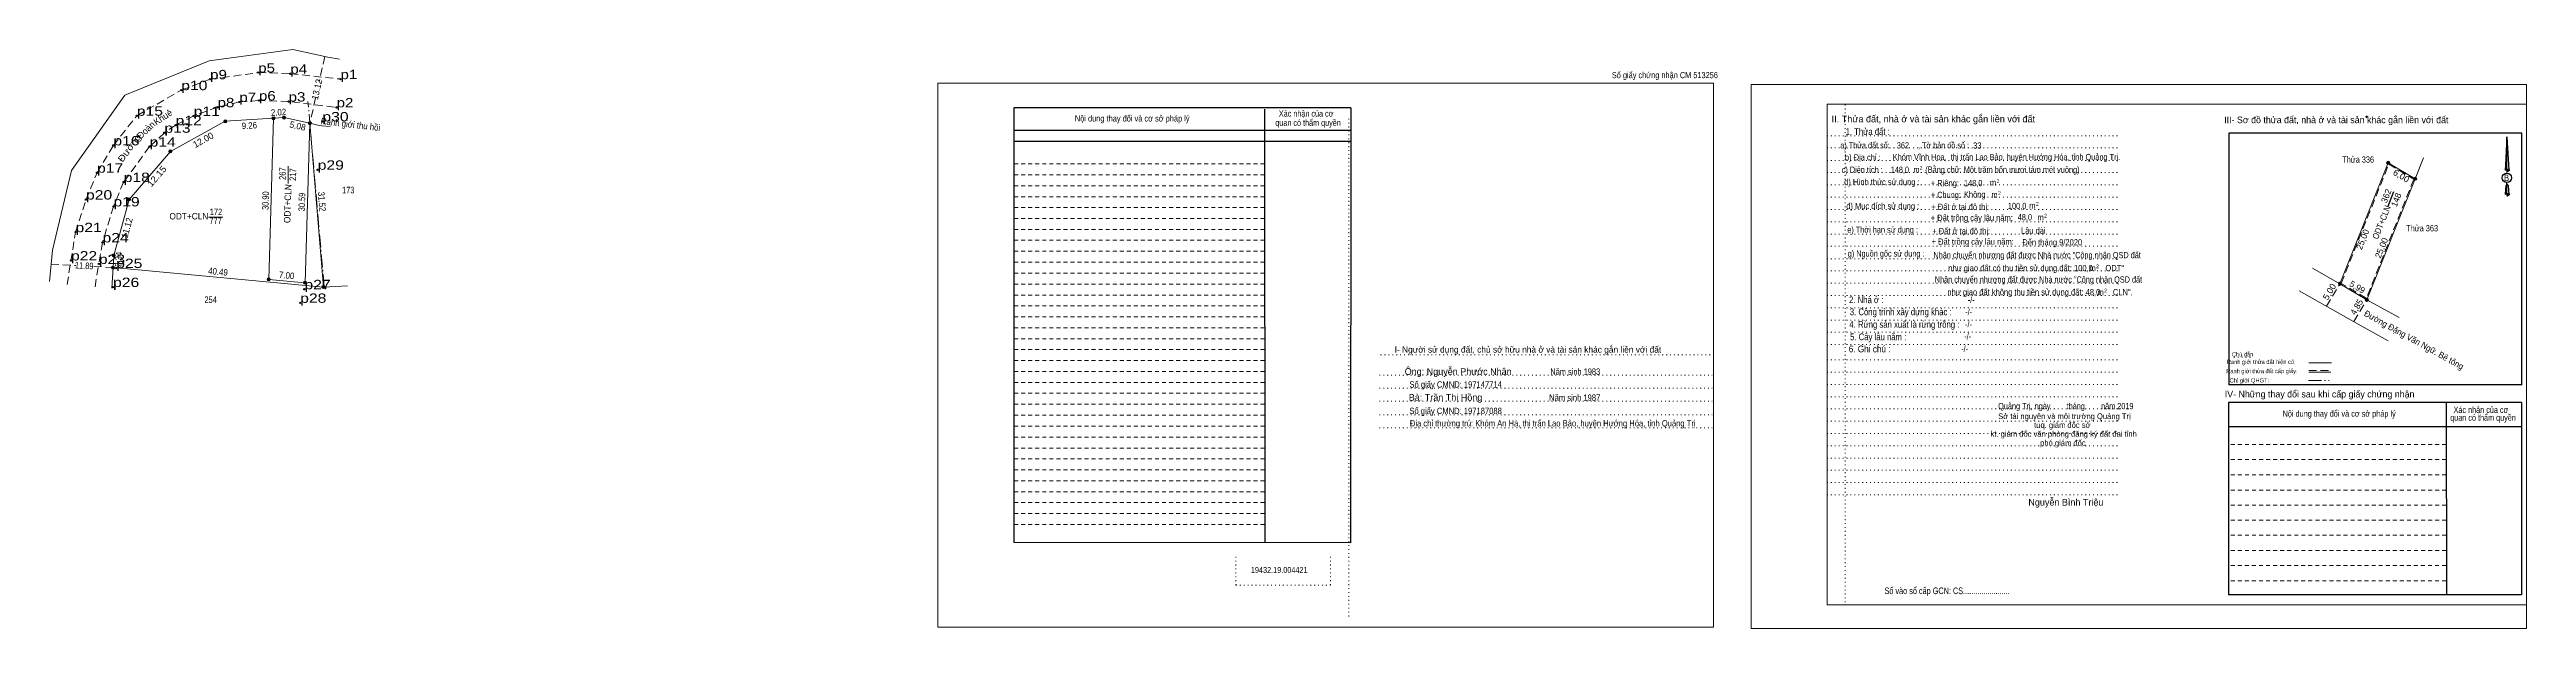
# Model space of a CAD drawing. Header units: metres. Extents: x 543288 to 552499, y 1822776 to 1839668.
# Drawn here: x 550312.8 to 550787.6, y 1838004.6 to 1838115.6 of the extents above; entities that cross this region are included whole.
import ezdxf
from ezdxf.enums import TextEntityAlignment as Align

# ---------------------------------------------------------------- set-up
doc = ezdxf.new("R2010")
doc.units = ezdxf.units.M
doc.header["$LTSCALE"] = 0.5
doc.header["$PDMODE"] = 32
doc.header["$PDSIZE"] = 0.25
for name, pattern in [('DASH_DOUBLE_DOT', [9.2, 5, -1.2, 0.3, -1.2, 0.3, -1.2]), ('DOT_DASHED', [7.7, 5, -1.2, 0.3, -1.2]), ('DOTTED', [1.5, 0.3, -1.2]), ('MEDIUM_DASHED', [4.5, 3, -1.5]), ('SHORT_DASHED', [2.7, 1.5, -1.2])]:
    doc.linetypes.add(name, pattern=pattern)
for name, color, linetype, lineweight in [('1', 7, 'Continuous', 13), ('10', 7, 'Continuous', 13), ('18', 7, 'Continuous', 25), ('28', 7, 'SHORT_DASHED', 13), ('55', 7, 'DASH_DOUBLE_DOT', 13), ('63', 7, 'Continuous', 13), ('8', 7, 'Continuous', 13)]:
    doc.layers.add(name, color=color, linetype=linetype, lineweight=lineweight)
for name, color, linetype in [('12', 7, 'Continuous'), ('40', 7, 'Continuous'), ('7', 7, 'Continuous'), ('9', 7, 'Continuous')]:
    doc.layers.add(name, color=color, linetype=linetype)

msp = doc.modelspace()

# ---------------------------------------------------------------- hatches: boundary and pattern name
at = {"layer": '10'}
for points in [[(550346.75, 1838101.82, 1), (550346.15, 1838101.82, 1)], [(550355.99, 1838102.39, 1), (550355.39, 1838102.39, 1)], [(550358.01, 1838102.52, 1), (550357.41, 1838102.52, 1)], [(550362.97, 1838101.43, 1), (550362.37, 1838101.43, 1)], [(550336.23, 1838096.04, 1), (550335.63, 1838096.04, 1)], [(550328.3, 1838086.83, 1), (550327.7, 1838086.83, 1)], [(550325.24, 1838073.76, 1), (550324.64, 1838073.76, 1)], [(550325.37, 1838076.1, 1), (550324.77, 1838076.1, 1)], [(550355.07, 1838071.5, 1), (550354.47, 1838071.5, 1)], [(550362.04, 1838070.85, 1), (550361.44, 1838070.85, 1)], [(550365.56, 1838070.02, 1), (550364.96, 1838070.02, 1)]]:
    msp.add_hatch(color=256, dxfattribs=at).paths.add_polyline_path(points)
at = {"layer": '8'}
for points in [[(550761.3995, 1838093.8737, 1), (550760.7995, 1838093.8737, 1)], [(550766.5595, 1838090.8037, 1), (550765.9595, 1838090.8037, 1)], [(550752.1495, 1838070.6437, 1), (550751.5495, 1838070.6437, 1)], [(550757.2995, 1838067.5837, 1), (550756.6995, 1838067.5837, 1)]]:
    msp.add_hatch(color=256, dxfattribs=at).paths.add_polyline_path(points)

# ---------------------------------------------------------------- linework, layer by layer
at = {"layer": '1'}
for p, q in [((550355.69, 1838102.39), (550354.77, 1838071.5)), ((550355.69, 1838102.39), (550357.71, 1838102.52)), ((550362.67, 1838101.43), (550361.74, 1838070.85)), ((550653.52, 1838105.12), (550787.6, 1838105.12)), ((550653.52, 1838105.12), (550653.52, 1838009.11)), ((550787.6, 1838105.12), (550787.6, 1838008.36)), ((550653.52, 1838009.11), (550787.6, 1838009.11))]:
    msp.add_line(p, q, dxfattribs=at)
at = {"layer": '1', "linetype": 'DOTTED'}
for p, q in [((550561.82, 1838102.28), (550561.82, 1838006.28)), ((550657.01, 1838105), (550657.01, 1838009.04)), ((550653.52, 1838099), (550658.95, 1838099)), ((550653.52, 1838099), (550709.33, 1838099)), ((550653.52, 1838096.69), (550709.33, 1838096.69)), ((550653.52, 1838094.32), (550709.33, 1838094.32)), ((550653.52, 1838091.96), (550709.33, 1838091.96)), ((550653.52, 1838089.6), (550709.33, 1838089.6)), ((550653.52, 1838087.23), (550709.33, 1838087.23)), ((550653.52, 1838084.91), (550709.33, 1838084.91)), ((550653.52, 1838082.54), (550709.33, 1838082.54)), ((550653.52, 1838080.18), (550709.33, 1838080.18)), ((550653.52, 1838077.85), (550709.33, 1838077.85)), ((550653.52, 1838075.46), (550709.33, 1838075.46)), ((550653.52, 1838073.13), (550709.33, 1838073.13)), ((550653.52, 1838070.77), (550709.33, 1838070.77)), ((550653.52, 1838068.41), (550709.33, 1838068.41)), ((550653.52, 1838066.06), (550709.33, 1838066.06)), ((550653.52, 1838063.7), (550709.33, 1838063.7)), ((550653.52, 1838061.37), (550709.33, 1838061.37)), ((550653.52, 1838059), (550709.33, 1838059)), ((550567.94, 1838057.06), (550631.71, 1838057.06)), ((550653.52, 1838056.08), (550709.33, 1838056.08)), ((550653.52, 1838053.69), (550709.33, 1838053.69)), ((550567.71, 1838053.14), (550631.5, 1838053.14)), ((550567.71, 1838050.61), (550631.5, 1838050.61)), ((550653.52, 1838051.37), (550709.33, 1838051.37)), ((550653.52, 1838048.99), (550709.33, 1838048.99)), ((550567.71, 1838048.12), (550631.5, 1838048.12)), ((550567.71, 1838045.53), (550631.5, 1838045.53)), ((550653.52, 1838046.65), (550709.33, 1838046.65)), ((550653.52, 1838044.31), (550709.33, 1838044.31)), ((550567.71, 1838043.02), (550631.5, 1838043.02)), ((550653.52, 1838041.94), (550709.33, 1838041.94)), ((550653.52, 1838039.61), (550709.33, 1838039.61)), ((550653.52, 1838037.23), (550709.33, 1838037.23)), ((550653.52, 1838034.89), (550709.33, 1838034.89)), ((550653.52, 1838032.53), (550709.33, 1838032.53)), ((550653.52, 1838030.16), (550709.33, 1838030.16)), ((550540.21, 1838018.3), (550540.21, 1838012.85)), ((550558.34, 1838018.3), (550558.34, 1838012.85)), ((550540.21, 1838012.85), (550558.34, 1838012.85))]:
    msp.add_line(p, q, dxfattribs=at)
at = {"layer": '1'}
for points in [[(550483.08, 1838004.78), (550631.74, 1838004.78), (550631.74, 1838109.1), (550483.08, 1838109.1)], [(550483.08, 1838109.1), (550631.74, 1838109.1), (550631.74, 1838004.78), (550483.08, 1838004.78)], [(550638.96, 1838004.56), (550787.6, 1838004.56), (550787.6, 1838108.89), (550638.96, 1838108.89)], [(550355.69, 1838102.39), (550354.77, 1838071.5), (550361.74, 1838070.85), (550362.67, 1838101.43), (550365.26, 1838070.02), (550324.94, 1838073.76), (550325.07, 1838076.1), (550328, 1838086.83), (550335.93, 1838096.04), (550346.45, 1838101.82)], [(550357.71, 1838102.52), (550362.67, 1838101.43), (550361.74, 1838070.85), (550354.77, 1838071.5), (550355.69, 1838102.39)]]:
    msp.add_lwpolyline(points, close=True, dxfattribs=at)
for points in [[(550365.26, 1838070.02), (550362.67, 1838101.43), (550364.46, 1838101.03)], [(550658.95, 1838105.12), (550787.6, 1838105.12), (550787.6, 1838009.11), (550658.95, 1838009.11)]]:
    msp.add_lwpolyline(points, dxfattribs=at)
at = {"layer": '10', "linetype": 'MEDIUM_DASHED'}
for p, q in [((550358.93, 1838110.93), (550368.32, 1838109.92)), ((550367.39, 1838104.53), (550358.59, 1838105.59)), ((550316.13, 1838070.52), (550317.74, 1838080.55)), ((550322.92, 1838078.59), (550322.22, 1838074.46)), ((550321.48, 1838070.06), (550322.22, 1838074.46))]:
    msp.add_line(p, q, dxfattribs=at)
at = {"layer": '10'}
for p, q in [((550366.13, 1838114.1), (550368.34, 1838113.72)), ((550362.67, 1838101.43), (550357.71, 1838102.52)), ((550364.46, 1838101.03), (550364.98, 1838100.97)), ((550366.55, 1838100.79), (550364.98, 1838100.97)), ((550358.53, 1838093.22), (550358.53, 1838089.85)), ((550343.24, 1838083.45), (550345.96, 1838083.45)), ((550312.76, 1838071.07), (550313.32, 1838077.08)), ((550324.94, 1838073.76), (550324.72, 1838069.82)), ((550325.07, 1838076.1), (550324.94, 1838073.76)), ((550324.94, 1838073.76), (550365.26, 1838070.02)), ((550354.77, 1838071.5), (550361.74, 1838070.85))]:
    msp.add_line(p, q, dxfattribs=at)
at = {"layer": '10', "linetype": 'DOT_DASHED'}
msp.add_line((550365.41, 1838070.01), (550362.3, 1838105.61), dxfattribs=at)
at = {"layer": '10'}
for points in [[(550313.32, 1838077.08), (550316.99, 1838092.38), (550327.18, 1838106.85), (550343.33, 1838113.41), (550359.38, 1838115.57), (550366.13, 1838114.1)], [(550355.69, 1838102.39), (550346.45, 1838101.82), (550335.93, 1838096.04), (550328, 1838086.83), (550325.07, 1838076.1)]]:
    msp.add_lwpolyline(points, dxfattribs=at)
at = {"layer": '10', "linetype": 'MEDIUM_DASHED'}
for points in [[(550317.74, 1838080.55), (550319.75, 1838086.8), (550321.87, 1838091.95), (550325, 1838097.19), (550329.49, 1838102.87), (550338.01, 1838107.78), (550343.55, 1838109.86), (550352.76, 1838111.15), (550358.93, 1838110.93)], [(550358.59, 1838105.59), (550352.9, 1838105.81), (550349.15, 1838105.51), (550344.97, 1838104.5), (550340.4, 1838102.83), (550336.93, 1838101.06), (550334.78, 1838099.61), (550331.94, 1838096.96), (550326.97, 1838090.16), (550325.02, 1838085.49), (550322.92, 1838078.59)]]:
    msp.add_lwpolyline(points, dxfattribs=at)
at = {"layer": '10'}
for centre in [(550346.45, 1838101.82), (550355.69, 1838102.39), (550357.71, 1838102.52), (550362.67, 1838101.43), (550335.93, 1838096.04), (550328, 1838086.83), (550324.94, 1838073.76), (550325.07, 1838076.1), (550354.77, 1838071.5), (550361.74, 1838070.85), (550365.26, 1838070.02)]:
    msp.add_circle(centre, 0.3, dxfattribs=at)
at = {"layer": '18'}
for p, q in [((550783.84, 1838098.8), (550784.19, 1838092.41)), ((550783.84, 1838098.8), (550784.19, 1838092.41)), ((550783.84, 1838098.8), (550784.19, 1838092.41)), ((550783.55, 1838093.39), (550783.53, 1838092.41)), ((550783.84, 1838092.61), (550783.84, 1838092.34)), ((550783.84, 1838092.34), (550783.84, 1838092.19)), ((550783.84, 1838092.19), (550783.84, 1838091.96)), ((550783.84, 1838092.19), (550783.84, 1838091.96)), ((550783.84, 1838092.19), (550783.84, 1838091.96)), ((550783.84, 1838089.78), (550783.84, 1838090.09)), ((550783.84, 1838089.78), (550783.84, 1838090.09)), ((550783.84, 1838089.78), (550783.84, 1838090.09)), ((550783.84, 1838089.78), (550784.1, 1838089.41)), ((550783.84, 1838089.78), (550784.1, 1838089.41)), ((550783.84, 1838089.78), (550784.1, 1838089.41)), ((550783.84, 1838087.99), (550783.84, 1838087.74)), ((550783.84, 1838087.74), (550783.84, 1838087.55)), ((550784.1, 1838089.41), (550784.19, 1838087.77)), ((550784.1, 1838089.41), (550784.19, 1838087.77)), ((550784.1, 1838089.41), (550784.19, 1838087.77))]:
    msp.add_line(p, q, dxfattribs=at)
for points in [[(550783.84, 1838092.61), (550783.84, 1838098.8), (550783.55, 1838093.39)], [(550783.84, 1838087.99), (550783.84, 1838089.78), (550783.63, 1838089.41), (550783.55, 1838088.74), (550783.53, 1838087.77)]]:
    msp.add_lwpolyline(points, dxfattribs=at)
msp.add_ellipse((550783.8525, 1838090.9733), major_axis=(0, 0.9113), ratio=0.983453, dxfattribs=at)
for centre, start_param, end_param in [((550783.8528, 1838092.3775), 1.57079633, 3.07445202), ((550783.8528, 1838092.3775), 0.06714063, 1.57079633), ((550783.8528, 1838092.3775), 4.71238898, 6.28318531), ((550783.8528, 1838087.7264), 2.49106941, 3.07427841), ((550783.8528, 1838087.7264), 1.57079633, 2.49106941), ((550783.8528, 1838087.7264), 0.06714063, 1.57079633), ((550783.8528, 1838087.7264), 4.71238898, 6.28318531)]:
    msp.add_ellipse(centre, major_axis=(0.3285, 0), ratio=0.655448, start_param=start_param, end_param=end_param, dxfattribs=at)
for p in [(550784.19, 1838092.41), (550784.19, 1838087.77)]:
    msp.add_point(p, dxfattribs=at)
at = {"layer": '28', "linetype": 'Continuous', "lineweight": 25}
for p, q in [((550562.24, 1838104.41), (550497.6, 1838104.41)), ((550545.69, 1838104.15), (550545.72, 1838020.99)), ((550562.24, 1838104.41), (550562.17, 1838020.99)), ((550562.24, 1838100.06), (550497.69, 1838100.06)), ((550562.24, 1838100.06), (550497.69, 1838100.06)), ((550562.24, 1838097.96), (550497.69, 1838097.96)), ((550730.57, 1838099.56), (550730.57, 1838051.28)), ((550786.7, 1838051.28), (550730.57, 1838051.28)), ((550772.2, 1838047.89), (550772.26, 1838011)), ((550786.68, 1838047.89), (550786.63, 1838011)), ((550786.63, 1838043.22), (550730.49, 1838043.22)), ((550562.17, 1838020.99), (550497.6, 1838021.02)), ((550786.63, 1838011), (550730.49, 1838011))]:
    msp.add_line(p, q, dxfattribs=at)
at = {"layer": '28'}
for p, q in [((550545.69, 1838093.64), (550497.6, 1838093.64)), ((550545.69, 1838091.55), (550497.6, 1838091.55)), ((550545.69, 1838089.46), (550497.6, 1838089.46)), ((550545.69, 1838087.34), (550497.6, 1838087.34)), ((550545.69, 1838085.26), (550497.6, 1838085.26)), ((550545.69, 1838083.17), (550497.6, 1838083.17)), ((550545.69, 1838081.05), (550497.6, 1838081.05)), ((550545.69, 1838078.99), (550497.6, 1838078.99)), ((550545.69, 1838076.88), (550497.6, 1838076.88)), ((550545.69, 1838074.8), (550497.6, 1838074.8)), ((550545.69, 1838072.7), (550497.6, 1838072.7)), ((550545.69, 1838070.58), (550497.6, 1838070.58)), ((550545.69, 1838068.47), (550497.6, 1838068.47)), ((550545.69, 1838066.4), (550497.6, 1838066.4)), ((550545.69, 1838064.3), (550497.6, 1838064.3)), ((550545.69, 1838062.22), (550497.6, 1838062.22)), ((550545.69, 1838060.1), (550497.6, 1838060.1)), ((550545.69, 1838058.02), (550497.6, 1838058.02)), ((550545.69, 1838055.94), (550497.6, 1838055.94)), ((550545.69, 1838053.82), (550497.6, 1838053.82)), ((550545.69, 1838051.73), (550497.6, 1838051.73)), ((550545.69, 1838049.65), (550497.6, 1838049.65)), ((550545.69, 1838047.54), (550497.6, 1838047.54)), ((550545.69, 1838045.44), (550497.6, 1838045.44)), ((550545.69, 1838043.34), (550497.6, 1838043.34)), ((550545.69, 1838041.24), (550497.6, 1838041.24)), ((550772.2, 1838039.83), (550730.49, 1838039.83)), ((550545.69, 1838039.16), (550497.6, 1838039.16)), ((550545.69, 1838037.06), (550497.6, 1838037.06)), ((550545.69, 1838034.98), (550497.6, 1838034.98)), ((550772.2, 1838036.94), (550730.49, 1838036.94)), ((550545.69, 1838032.87), (550497.6, 1838032.87)), ((550545.69, 1838030.79), (550497.6, 1838030.79)), ((550772.2, 1838034.01), (550730.49, 1838034.01)), ((550772.2, 1838031.11), (550730.49, 1838031.11)), ((550545.69, 1838028.71), (550497.6, 1838028.71)), ((550545.69, 1838026.58), (550497.6, 1838026.58)), ((550772.2, 1838028.2), (550730.49, 1838028.2)), ((550772.2, 1838025.34), (550730.49, 1838025.34)), ((550545.69, 1838024.52), (550497.6, 1838024.52)), ((550772.2, 1838022.43), (550730.49, 1838022.43)), ((550772.2, 1838019.52), (550730.49, 1838019.52)), ((550772.18, 1838016.62), (550730.49, 1838016.62)), ((550772.18, 1838013.72), (550730.49, 1838013.72))]:
    msp.add_line(p, q, dxfattribs=at)
at = {"layer": '28', "linetype": 'Continuous', "lineweight": 25}
for points in [[(550562.24, 1838104.41), (550497.6, 1838104.41), (550497.6, 1838021.02)], [(550786.7, 1838051.28), (550786.7, 1838099.56), (550730.57, 1838099.56)], [(550786.68, 1838047.89), (550730.49, 1838047.89), (550730.49, 1838011)]]:
    msp.add_lwpolyline(points, dxfattribs=at)
at = {"layer": '28'}
msp.add_point((550756.96, 1838102.68), dxfattribs=at)
at = {"layer": '55'}
msp.add_line((550745.8, 1838052.13), (550750.22, 1838052.13), dxfattribs=at)
at = {"layer": '63', "linetype": 'MEDIUM_DASHED'}
for p, q in [((550365.53, 1838114.23), (550364.46, 1838109.44)), ((550363.76, 1838106.29), (550362.67, 1838101.43)), ((550313.07, 1838074.42), (550317.82, 1838074.16)), ((550321.23, 1838073.97), (550324.94, 1838073.76))]:
    msp.add_line(p, q, dxfattribs=at)
at = {"layer": '63'}
msp.add_line((550365.26, 1838070.02), (550369.86, 1838070.28), dxfattribs=at)
at = {"layer": '7'}
for p in [(550352.76, 1838111.15), (550358.93, 1838110.93), (550338.01, 1838107.78), (550343.55, 1838109.86), (550352.9, 1838105.81), (550358.59, 1838105.59), (550368.54, 1838109.89), (550329.49, 1838102.87), (550336.93, 1838101.06), (550340.4, 1838102.83), (550344.97, 1838104.5), (550349.15, 1838105.51), (550365.07, 1838101.79), (550367.79, 1838104.48), (550325, 1838097.19), (550331.94, 1838096.96), (550334.78, 1838099.61), (550321.87, 1838091.95), (550364.17, 1838092.52), (550319.75, 1838086.8), (550326.97, 1838090.16), (550325.02, 1838085.49), (550317.74, 1838080.55), (550322.92, 1838078.59), (550316.87, 1838075.12), (550322.22, 1838074.46), (550325.54, 1838073.67), (550324.94, 1838070.03), (550361.63, 1838069.61), (550360.81, 1838067)]:
    msp.add_point(p, dxfattribs=at)
at = {"layer": '8'}
for p, q in [((550761.1, 1838093.87), (550751.85, 1838070.64)), ((550761.1, 1838093.87), (550766.26, 1838090.8)), ((550766.26, 1838090.8), (550767.85, 1838094.8)), ((550757, 1838067.58), (550766.26, 1838090.8)), ((550746.59, 1838073.65), (550751.85, 1838070.64)), ((550751.85, 1838070.64), (550757, 1838067.58)), ((550751.85, 1838070.64), (550757, 1838067.58)), ((550763.19, 1838064.2), (550757, 1838067.58)), ((550745.86, 1838055.52), (550750.25, 1838055.52)), ((550745.87, 1838053.71), (550750.1, 1838053.71)), ((550745.87, 1838053.71), (550750.1, 1838053.71))]:
    msp.add_line(p, q, dxfattribs=at)
at = {"layer": '8', "lineweight": 25}
msp.add_line((550761.06, 1838085.52), (550762.18, 1838088.34), dxfattribs=at)
at = {"layer": '8', "linetype": 'MEDIUM_DASHED'}
for p, q in [((550749.29, 1838066.34), (550751.85, 1838070.64)), ((550754.52, 1838063.41), (550757, 1838067.58)), ((550745.87, 1838054.02), (550750.22, 1838054.02))]:
    msp.add_line(p, q, dxfattribs=at)
at = {"layer": '8', "linetype": 'DOTTED'}
msp.add_line((550731.52, 1838056.59), (550734.8, 1838056.59), dxfattribs=at)
at = {"layer": '8', "linetype": 'MEDIUM_DASHED'}
msp.add_lwpolyline([(550761.2, 1838093.58), (550766.01, 1838090.72), (550756.9, 1838067.87), (550752.1, 1838070.72)], close=True, dxfattribs=at)
at = {"layer": '8'}
msp.add_lwpolyline([(550744.02, 1838069.29), (550755.93, 1838062.62), (550761.11, 1838059.74)], dxfattribs=at)
for centre in [(550761.0995, 1838093.8737), (550766.2595, 1838090.8037), (550751.8495, 1838070.6437), (550756.9995, 1838067.5837)]:
    msp.add_circle(centre, 0.3, dxfattribs=at)

# ---------------------------------------------------------------- texts
at = {"layer": '1'}
for s, width, p in [('173', 0.85, (550370.015, 1838088)), ('ODT+CLN', 0.95, (550339.47, 1838082.99)), ('777', 0.85, (550344.605, 1838082.12)), ('172', 0.85, (550344.665, 1838083.81)), ('254', 0.85, (550343.65, 1838066.98))]:
    msp.add_text(s, height=1.25, dxfattribs=dict(at, width=width)).set_placement(p, align=Align.CENTER)
at = {"layer": '10', "width": 0.8}
msp.add_text('362', height=1.2, dxfattribs=at).set_placement((550668.065, 1838096.6), align=Align.CENTER)
at = {"layer": '12'}
for s, width, p in [('p9', 1.2, (550343.55, 1838109.86)), ('p5', 1.2, (550352.76, 1838111.15)), ('p4', 1.2, (550358.93, 1838110.93)), ('p1', 1.2, (550368.54, 1838109.89)), ('p10', 1.25, (550338.01, 1838107.78)), ('p8', 1.2, (550344.97, 1838104.5)), ('p7', 1.2, (550349.15, 1838105.51)), ('p6', 1.2, (550352.9, 1838105.81)), ('p3', 1.2, (550358.59, 1838105.59)), ('p2', 1.2, (550367.79, 1838104.48)), ('p15', 1.25, (550329.49, 1838102.87)), ('p13', 1.25, (550334.78, 1838099.61)), ('p12', 1.25, (550336.93, 1838101.06)), ('p11', 1.25, (550340.4, 1838102.83)), ('p30', 1.25, (550365.07, 1838101.79)), ('p16', 1.25, (550325, 1838097.19)), ('p14', 1.25, (550331.94, 1838096.96)), ('p17', 1.25, (550321.87, 1838091.95)), ('p18', 1.25, (550326.97, 1838090.16)), ('p29', 1.25, (550364.17, 1838092.52)), ('p20', 1.25, (550319.75, 1838086.8)), ('p19', 1.25, (550325.02, 1838085.49)), ('p21', 1.25, (550317.74, 1838080.55)), ('p24', 1.25, (550322.92, 1838078.59)), ('p22', 1.25, (550316.87, 1838075.12)), ('p23', 1.25, (550322.22, 1838074.46)), ('p25', 1.25, (550325.54, 1838073.67)), ('p26', 1.25, (550324.94, 1838070.03)), ('p28', 1.25, (550360.81, 1838067)), ('p27', 1.25, (550361.63, 1838069.61))]:
    msp.add_text(s, height=1.8, dxfattribs=dict(at, width=width)).set_placement(p)
at = {"layer": '18'}
for s, height, p in [('II. Thửa đất, nhà ở và tài sản khác gắn liền với đất', 1.303, (550673.895, 1838101.61)), ('Ông: Nguyễn Phước Nhân', 1.29, (550582.805, 1838053.18)), ('Bà: Trần Thị Hồng', 1.29, (550580.385, 1838048.23)), ('Sở tài nguyên và môi trường Quảng Trị', 1.086, (550699.03, 1838044.71)), ('tuq. giám đốc sở', 1.087, (550698.625, 1838043.02)), ('kt. giám đốc văn phòng đăng ký đất đai tỉnh', 1.087, (550698.89, 1838041.32)), ('phó giám đốc', 1.087, (550698.73, 1838039.59)), ('Nguyễn Bình Triệu', 1.29, (550699.31, 1838028.12))]:
    msp.add_text(s, height=height, dxfattribs=at).set_placement(p, align=Align.CENTER)
for s, height, width, p in [('a) Thửa đất số:              , Tờ bản đồ số : ', 1.194, 0.8, (550668.585, 1838096.61)), ('1. Thửa đất :', 1.303, 0.85, (550661.31, 1838099.18)), ('33', 1.2, 0.75, (550682.33, 1838096.56)), ('c) Diện tích :                                                   ', 1.194, 0.85, (550670.195, 1838091.94)), ('b) Địa chỉ : ', 1.194, 0.9, (550660.575, 1838094.31)), ('148,0', 1.2, 0.8, (550667.485, 1838091.92)), (' m', 1.194, 0.85, (550670.48, 1838091.95)), ('2', 0.7235, 0.75, (550671.555, 1838092.48)), ('(Bằng chữ: Một trăm bốn mươi tám mét vuông)', 1.2, 0.85, (550687.145, 1838091.95)), ('B', 1.251, 0.85, (550783.785, 1838090.35)), ('d) Hình thức sử dụng :', 1.194, 0.9, (550664.025, 1838089.58)), ('+ Riêng: ', 1.194, 0.9, (550676.3, 1838089.37)), ('       + Chung:', 1.194, 0.85, (550674.94, 1838087.1)), ('Không', 1.194, 0.9, (550681.835, 1838087.18)), (' m', 1.194, 0.9, (550685.145, 1838089.47)), (' m', 1.194, 0.9, (550685.425, 1838087.12)), ('2', 0.7235, 0.8, (550686.305, 1838089.96)), ('2', 0.7235, 0.8, (550686.565, 1838087.67)), ('đ) Mục đích sử dụng :', 1.194, 0.9, (550664.195, 1838084.97)), ('+ Đất trồng cây lâu năm:', 1.198, 0.9, (550681.265, 1838082.71)), ('+ Đất ở tại đô thị:', 1.2, 0.9, (550679.05, 1838084.8)), ('100,0', 1.2, 0.85, (550689.955, 1838084.97)), ('48,0', 1.2, 0.85, (550691.44, 1838082.82)), (' m', 1.194, 0.9, (550692.675, 1838085.05)), ('2', 0.7235, 0.8, (550693.825, 1838085.59)), (' m', 1.194, 0.9, (550694.265, 1838082.8)), ('2', 0.7235, 0.8, (550695.405, 1838083.35)), ('e) Thời hạn sử dụng :', 1.194, 0.85, (550664.175, 1838080.44)), ('g) Nguồn gốc sử dụng :', 1.194, 0.85, (550664.845, 1838075.86)), ('+ Đất trồng cây lâu năm:', 1.198, 0.9, (550681.445, 1838078.14)), ('+ Đất ở tại đô thị:', 1.2, 0.9, (550679.23, 1838080.16)), ('Lâu dài', 1.198, 0.9, (550693.06, 1838080.25)), ('Đến tháng 9/2020', 1.2, 0.9, (550696.69, 1838078.01)), (' m', 1.194, 0.9, (550704.225, 1838073.09)), ('2', 0.7235, 0.8, (550705.365, 1838073.64)), ('2. Nhà ở :', 1.303, 0.85, (550661.02, 1838066.94)), (' m', 1.194, 0.9, (550705.775, 1838068.44)), ('2', 0.7235, 0.8, (550706.915, 1838068.99)), ('4. Rừng sản xuất là rừng trồng :', 1.303, 0.85, (550668.34, 1838062.22)), ('3. Công trình xây dựng khác :', 1.303, 0.85, (550667.64, 1838064.62)), ('6. Ghi chú :', 1.303, 0.9, (550661.685, 1838057.51)), ('5. Cây lâu năm :', 1.303, 0.85, (550663.32, 1838059.83)), ('Quảng Trị, ngày        tháng        năm 2019', 1.19, 0.85, (550699.295, 1838046.61)), ('19432.19.004421', 1.13, 0.85, (550548.495, 1838015.22)), ('Số vào sổ cấp GCN: CS.......................', 1.265, 0.8, (550676.53, 1838011.15))]:
    msp.add_text(s, height=height, dxfattribs=dict(at, width=width)).set_placement(p, align=Align.CENTER)
for s, height, width, p in [('Khóm Vĩnh Hoa,  thị trấn Lao Bảo, huyện Hướng Hóa, tỉnh Quảng Trị.', 1.2, 0.85, (550666.12, 1838094.36)), ('Nhận chuyển nhượng đất được Nhà nước "Công nhận QSD đất ', 1.19, 0.85, (550673.92, 1838075.56)), ('như giao đất có thu tiền sử dụng đất: 100,0      ODT"', 1.2, 0.9, (550676.76, 1838073.07)), ('Nhận chuyển nhượng đất được Nhà nước "Công nhận QSD đất ', 1.19, 0.85, (550674.17, 1838070.88)), ('như giao đất không thu tiền sử dụng đất: 48,0      CLN".', 1.2, 0.9, (550676.59, 1838068.45))]:
    msp.add_text(s, height=height, dxfattribs=dict(at, width=width)).set_placement(p)
at = {"layer": '28'}
for s, height, width, p in [('Nội dung thay đổi và cơ sở pháp lý', 1.18, 0.9, (550520.315, 1838101.77)), ('Nội dung thay đổi và cơ sở pháp lý', 1.18, 0.9, (550520.315, 1838101.77)), (' quan có thẩm quyền', 1.18, 0.85, (550553.835, 1838100.94)), (' quan có thẩm quyền', 1.18, 0.85, (550553.835, 1838100.94)), ('Xác nhận của cơ', 1.18, 0.85, (550553.66, 1838102.71)), ('Xác nhận của cơ', 1.18, 0.85, (550553.66, 1838102.71)), ('-/-', 1.194, 0.85, (550681.165, 1838066.99)), ('-/-', 1.194, 0.85, (550680.635, 1838062.31)), ('-/-', 1.194, 0.85, (550680.675, 1838064.65)), ('-/-', 1.194, 0.85, (550679.895, 1838057.6)), ('-/-', 1.194, 0.85, (550680.485, 1838059.98)), ('Nội dung thay đổi và cơ sở pháp lý', 1.194, 0.85, (550751.69, 1838045.16)), (' quan có thẩm quyền', 1.194, 0.8, (550779.08, 1838044.4)), ('Xác nhận của cơ', 1.194, 0.8, (550778.875, 1838045.89))]:
    msp.add_text(s, height=height, dxfattribs=dict(at, width=width)).set_placement(p, align=Align.CENTER)
for s, height, p in [('III- Sơ đồ thửa đất, nhà ở và tài sản khác gắn liền với đất', 1.267, (550751.15, 1838101.45)), ('I- Người sử dụng đất, chủ sở hữu nhà ở và tài sản khác gắn liền với đất', 1.197, (550596.175, 1838057.45)), ('IV- Những thay đổi sau khi cấp giấy chứng nhận', 1.267, (550747.945, 1838048.86))]:
    msp.add_text(s, height=height, dxfattribs=at).set_placement(p, align=Align.CENTER)
for s, width, p in [('Năm sinh 1983', 0.85, (550600.47, 1838053.2)), ('Số giấy CMND: 197147714', 0.9, (550573.46, 1838050.75)), ('Năm sinh 1987', 0.9, (550600.25, 1838048.22)), ('Số giấy CMND: 197187088', 0.9, (550573.45, 1838045.67)), ('Địa chỉ thường trú: Khóm An Hà, thị trấn Lao Bảo, huyện Hướng Hóa, tỉnh Quảng Trị', 0.9, (550573.54, 1838043.3))]:
    msp.add_text(s, height=1.21, dxfattribs=dict(at, width=width)).set_placement(p)
at = {"layer": '40', "width": 0.9}
msp.add_text('Số giấy chứng nhận CM 513256', height=1.173, dxfattribs=at).set_placement((550622.43, 1838110.08), align=Align.CENTER)
at = {"layer": '55'}
for s, height, width, p in [('Ranh giới thửa đất cấp giấy:', 0.8108, 0.8, (550736.889, 1838053.5131)), ('Ranh giới thửa đất hiện có:', 0.8143, 0.8, (550736.764, 1838055.2727)), ('Chú dẫn', 0.8101, 0.8, (550733.179, 1838056.7239)), ('Chỉ giới QHGT:', 0.8108, 0.85, (550734.479, 1838051.7275))]:
    msp.add_text(s, height=height, rotation=0.135, dxfattribs=dict(at, width=width)).set_placement(p, align=Align.CENTER)
at = {"layer": '63'}
for s, rotation, width, p in [('13.12', 77.405, 0.95, (550364.6254, 1838107.7837)), ('9.26', 3.53, 0.9, (550351.1065, 1838100.3786)), ('2.02', 3.682, 0.9, (550356.6999, 1838102.9127)), ('5.08', 347.606, 0.95, (550360.2009, 1838100.3146)), ('Ranh giới thu hồi', 353.372, 0.9, (550370.4079, 1838100.6032)), ('Đường', 53.838, 1.15, (550328.555, 1838096.3112)), ('12.15', 49.271, 1.1, (550333.7973, 1838090.8622)), ('267', 88.294, 0.85, (550358.0455, 1838091.7514)), ('217', 88.294, 0.85, (550360.0355, 1838091.5614)), ('30.90', 88.294, 0.85, (550354.7945, 1838086.5714)), ('ODT+CLN', 88.294, 0.95, (550359.0307, 1838086.0064)), ('30.59', 88.258, 0.85, (550361.7554, 1838086.311)), ('31.52', 274.714, 0.9, (550364.3528, 1838086.3664)), ('11.12', 74.727, 0.95, (550328.2117, 1838081.2104)), ('11.89', 356.817, 0.85, (550319.3753, 1838073.508)), ('2.34', 86.82, 0.9, (550326.5997, 1838075.2953)), ('40.49', 354.701, 0.9, (550345.0023, 1838072.3582)), ('7.00', 354.672, 0.9, (550358.167, 1838071.6541))]:
    msp.add_text(s, height=1.25, rotation=rotation, dxfattribs=dict(at, width=width)).set_placement(p, align=Align.CENTER)
for s, rotation, p in [('Đoàn ', 43.018, (550331.8636, 1838099.8423)), ('Khuê', 33.996, (550334.8505, 1838102.0743)), ('12.00', 28.786, (550342.524, 1838097.6806))]:
    msp.add_text(s, height=1.25, rotation=rotation, dxfattribs=at).set_placement(p, align=Align.CENTER)
at = {"layer": '8', "width": 0.85}
for s, p in [('Thửa 336', (550755.33, 1838093.88)), ('Thửa 363', (550767.595, 1838080.7))]:
    msp.add_text(s, height=1.2, dxfattribs=at).set_placement(p, align=Align.CENTER)
at = {"layer": '8'}
for s, rotation, width, p in [('6,00', 329.249, 1.05, (550763.2982, 1838090.8365)), ('5,00', 59.233, 1.05, (550750.344, 1838068.8281)), ('Đường Đặng Văn Ngữ. Bê tông', 330.927, 0.95, (550765.7484, 1838059.367))]:
    msp.add_text(s, height=1.2, rotation=rotation, dxfattribs=dict(at, width=width)).set_placement(p, align=Align.CENTER)
for s, rotation, p in [('362', 68.353, (550761.2775, 1838087.2787)), ('148', 68.353, (550763.1975, 1838086.5287)), ('25,00', 68.288, (550756.7539, 1838078.943)), ('25,00', 68.258, (550760.3649, 1838077.3127)), ('5,99', 329.282, (550754.8585, 1838069.5034)), ('4,85', 59.259, (550755.5584, 1838065.8833))]:
    msp.add_text(s, height=1.2, rotation=rotation, dxfattribs=at).set_placement(p, align=Align.CENTER)
at = {"layer": '8', "width": 0.9}
msp.add_text('ODT+CLN', height=1.2, rotation=68.353, dxfattribs=at).set_placement((550761.6208, 1838085.3773), align=Align.RIGHT)
at = {"layer": '9', "width": 0.85}
msp.add_text('148,0', height=1.2, dxfattribs=at).set_placement((550681.535, 1838089.37), align=Align.CENTER)

doc.saveas('drawing.dxf')
